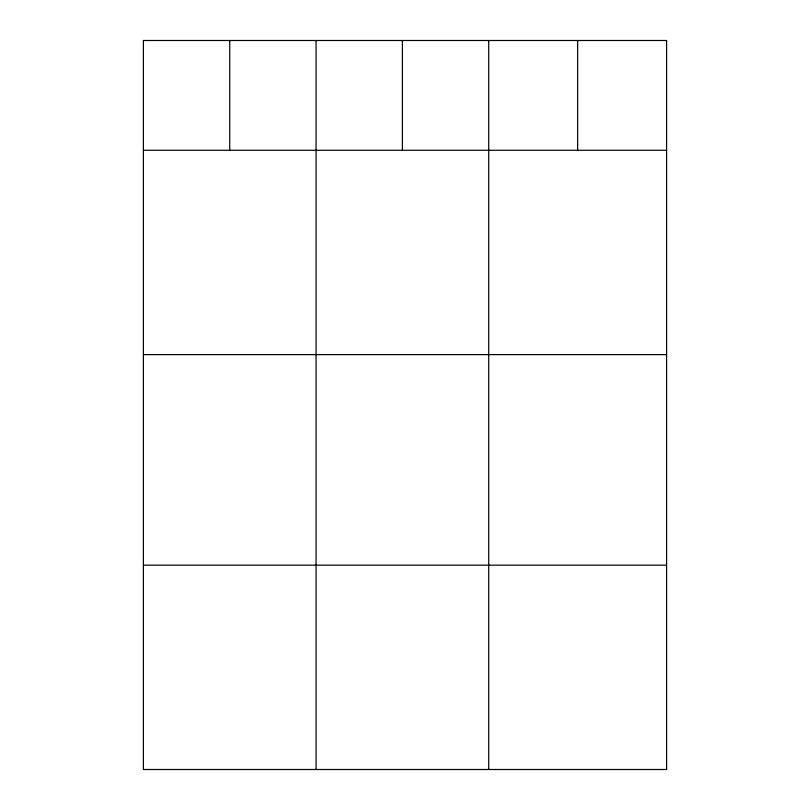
<?xml version="1.0" encoding="UTF-8"?>
<svg xmlns="http://www.w3.org/2000/svg" width="810" height="810" viewBox="0 0 810 810"><rect width="100%" height="100%" fill="white"/><g stroke="black" fill="none" stroke-linecap="round" stroke-linejoin="round"><path stroke-width="1.21" d="M143.4 150.275L666.6 150.275M143.4 354.618L666.6 354.618M143.4 565.157L666.6 565.157M577.651 40.5L577.651 150.275M488.714 40.5L488.714 769.5M402.388 40.5L402.388 150.275M316.062 40.5L316.062 769.5M229.736 40.5L229.736 150.275M666.6 40.5L143.4 40.5L143.4 769.5L666.6 769.5L666.6 40.5"/></g></svg>
